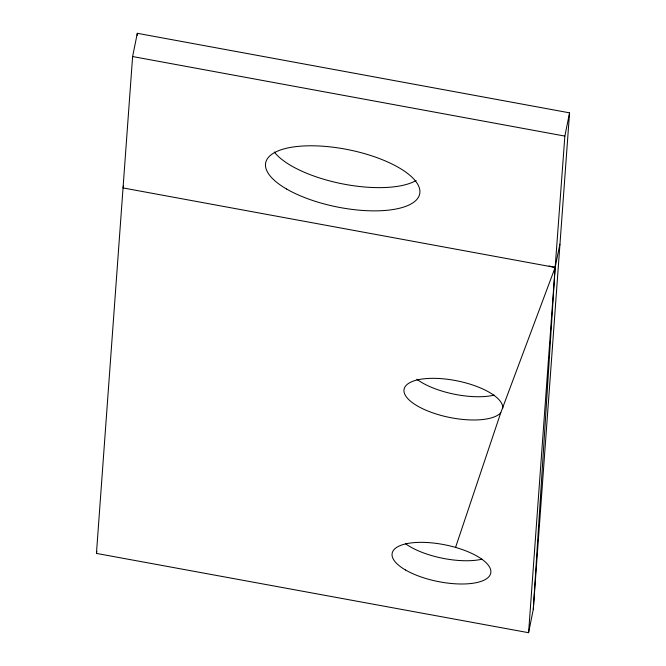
<?xml version="1.0" encoding="UTF-8"?>
<svg xmlns="http://www.w3.org/2000/svg" width="666" height="666" viewBox="0 0 666 666"><rect width="100%" height="100%" fill="white"/><g stroke="black" fill="none" stroke-linecap="round" stroke-linejoin="round"><path stroke-width="1" d="M533.275 609.457L555.153 267.449L564.86 136.089L569.555 112.845L137.313 33.3L132.609 56.543L96.445 553.413L528.588 632.7L533.275 609.457L569.555 112.845M137.154 35.373L137.313 33.3M528.588 632.7L555.153 267.449L559.848 244.206M123.46 185.914L123.052 187.937L555.153 267.449L500.765 412.77L455.561 547.402M96.445 553.413L96.853 551.39M132.609 56.543L564.86 136.089M549.084 265.992L555.153 267.449M500.765 412.77A50.283 18.673 11.4 0 1 420.587 407.7A50.283 18.673 11.4 0 1 433.749 378.33A50.283 18.673 11.4 0 1 502.805 408.225M482.134 559.165A50.283 18.673 11.4 0 1 405.694 543.856M494.072 395.154A50.283 18.673 11.4 0 1 416.816 379.237M416.1 180.528A78.555 29.171 11.4 0 1 341.791 183.724A78.555 29.171 11.4 0 1 274.292 152.014M405.552 570.021A50.283 18.673 11.4 0 0 488.827 576.781A50.283 18.673 11.4 0 0 429.986 542.715A50.283 18.673 11.4 0 0 405.552 570.021M286.563 189.002A78.555 29.171 11.4 0 0 416.666 199.634A78.555 29.171 11.4 0 0 324.783 146.362A78.555 29.171 11.4 0 0 286.563 189.002"/></g></svg>
